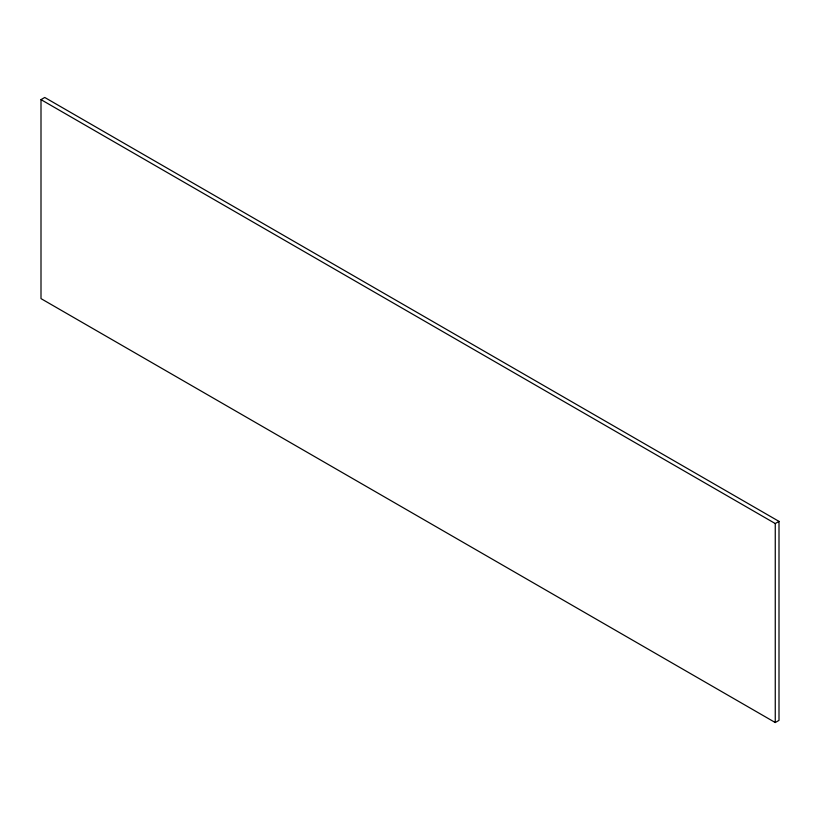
<?xml version="1.0" encoding="UTF-8"?>
<svg xmlns="http://www.w3.org/2000/svg" width="820" height="820" viewBox="0 0 820 820"><rect width="100%" height="100%" fill="white"/><g stroke="black" fill="none" stroke-linecap="round" stroke-linejoin="round"><path stroke-width="1.23" d="M41 99.63L44.741 97.467L779 521.387L779 720.37L775.259 722.533L41 298.613L41 99.63L775.259 523.549L779 521.387M775.259 523.549L775.259 722.533"/></g></svg>
